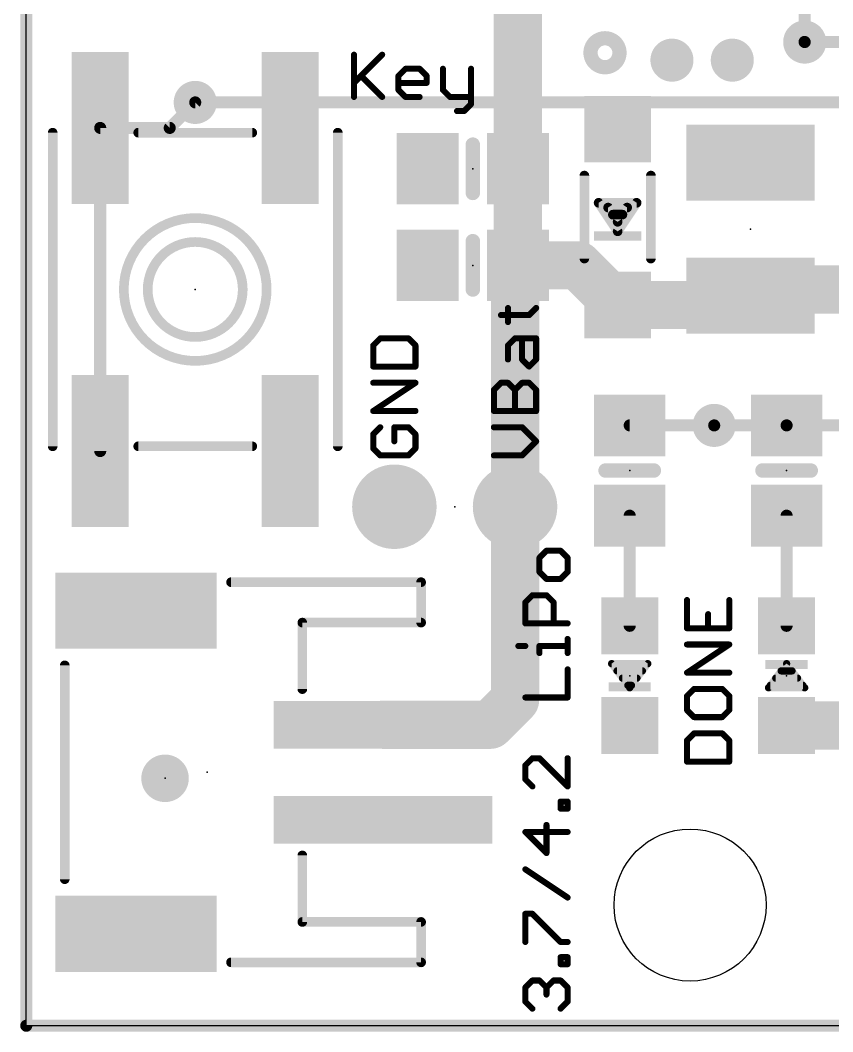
# Model space of a CAD drawing. Extents: x -0.1 to 68.7, y -0.1 to 53.5.
# Drawn here: x -0.13 to 16.97, y -0.13 to 21.16 of the extents above; entities that cross this region are included whole.
import ezdxf

# ---------------------------------------------------------------- set-up
doc = ezdxf.new("R2010")
doc.units = 0
for name, color, linetype in [('1', 12, 'CONTINUOUS'), ('16', 132, 'CONTINUOUS'), ('17', 110, 'CONTINUOUS'), ('18', 110, 'CONTINUOUS'), ('20', 53, 'CONTINUOUS'), ('21', 40, 'CONTINUOUS'), ('23', 53, 'CONTINUOUS')]:
    doc.layers.add(name, color=color, linetype=linetype)

# ---------------------------------------------------------------- blocks, each defined once
blk = doc.blocks.new('RECT')
blk.add_solid([(-0.5, -0.5), (0.5, -0.5), (-0.5, 0.5), (0.5, 0.5)])
blk = doc.blocks.new('PIE')
at = {"const_width": 0.5}
blk.add_lwpolyline([(0, -0.25, 1), (0, 0.25, 1), (0, -0.25)], format="xyb", dxfattribs=at)
blk = doc.blocks.new('ROUNDP')
at = {"const_width": 0.5}
blk.add_lwpolyline([(0, -0.25, 1), (0, 0.25, 1), (0, -0.25)], format="xyb", dxfattribs=at)
blk = doc.blocks.new('ROUNDV')
at = {"const_width": 0.5}
blk.add_lwpolyline([(0, -0.25, 1), (0, 0.25, 1), (0, -0.25)], format="xyb", dxfattribs=at)

msp = doc.modelspace()

# ---------------------------------------------------------------- linework, layer by layer
at = {"layer": '1'}
for points, const_width in [([(0, 0), (0, 53.34)], 0.254), ([(10.348, 18.034), (10.348, 22.194)], 1.016), ([(16.38, 22.126), (16.38, 20.704)], 0.254), ([(16.38, 20.704), (16.383, 20.701)], 0.254), ([(3.019, 18.894), (3.556, 19.431)], 0.254), ([(1.556, 12.094), (1.556, 18.894)], 0.254), ([(1.556, 18.894), (3.019, 18.894)], 0.254), ([(10.348, 16.002), (10.348, 18.034)], 1.016), ([(10.287, 15.941), (10.348, 16.002)], 1.016), ([(10.287, 10.922), (10.287, 15.941)], 1.016), ([(10.348, 16.002), (11.612, 16.002)], 1.016), ([(11.612, 16.002), (12.446, 15.168)], 1.016), ([(15.37, 15.494), (15.24, 15.364)], 1.016), ([(17.78, 15.494), (15.37, 15.494)], 1.016), ([(15.044, 15.168), (15.24, 15.364)], 1.016), ([(12.446, 15.168), (15.044, 15.168)], 1.016), ([(12.7, 12.634), (14.478, 12.634)], 0.254), ([(14.478, 12.634), (16.002, 12.634)], 0.254), ([(10.287, 6.858), (10.287, 10.922)], 1.016), ([(12.7, 10.734), (12.7, 8.416)], 0.254), ([(16.002, 10.734), (16.002, 8.416)], 0.254), ([(9.763, 6.334), (10.287, 6.858)], 1.016), ([(7.51, 6.334), (9.763, 6.334)], 1.016), ([(16.002, 6.316), (17.619, 6.316)], 1.016), ([(66.04, 0), (0, 0)], 0.254)]:
    msp.add_lwpolyline(points, dxfattribs=dict(at, const_width=const_width))
for points, const_width in [([(16.4249, 20.7489, 1), (16.3351, 20.6591)], 0.127), ([(16.3165, 20.704, 1), (16.4435, 20.704)], 0.127), ([(16.3381, 20.6561, 1), (16.4279, 20.7459)], 0.127), ([(3.6009, 19.3861, 1), (3.5111, 19.4759)], 0.127), ([(1.6195, 18.894, 1), (1.4925, 18.894)], 0.127), ([(1.556, 18.9575, 1), (1.556, 18.8305)], 0.127), ([(2.9741, 18.9389, 1), (3.0639, 18.8491)], 0.127), ([(3.019, 18.8305, 1), (3.019, 18.9575)], 0.127), ([(10.602, 18.034, 1), (10.094, 18.034)], 0.508), ([(10.094, 18.034, 1), (10.602, 18.034)], 0.508), ([(10.541, 15.941, 1), (10.033, 15.941)], 0.508), ([(10.348, 16.256, 1), (10.348, 15.748)], 0.508), ([(10.5276, 15.8224, 1), (10.1684, 16.1816)], 0.508), ([(11.7916, 16.1816, 1), (11.4324, 15.8224)], 0.508), ([(11.612, 15.748, 1), (11.612, 16.256)], 0.508), ([(10.1074, 16.1206, 1), (10.4666, 15.7614)], 0.508), ([(10.094, 16.002, 1), (10.602, 16.002)], 0.508), ([(15.37, 15.748, 1), (15.37, 15.24)], 0.508), ([(15.5496, 15.3144, 1), (15.1904, 15.6736)], 0.508), ([(15.0604, 15.5436, 1), (15.4196, 15.1844)], 0.508), ([(15.4196, 15.1844, 1), (15.0604, 15.5436)], 0.508), ([(12.446, 15.422, 1), (12.446, 14.914)], 0.508), ([(12.2664, 14.9884, 1), (12.6256, 15.3476)], 0.508), ([(14.8644, 15.3476, 1), (15.2236, 14.9884)], 0.508), ([(15.044, 14.914, 1), (15.044, 15.422)], 0.508), ([(12.7, 12.6975, 1), (12.7, 12.5705)], 0.127), ([(14.478, 12.6975, 1), (14.478, 12.5705)], 0.127), ([(14.478, 12.5705, 1), (14.478, 12.6975)], 0.127), ([(16.002, 12.5705, 1), (16.002, 12.6975)], 0.127), ([(1.4925, 12.094, 1), (1.6195, 12.094)], 0.127), ([(10.541, 10.922, 1), (10.033, 10.922)], 0.508), ([(10.033, 10.922, 1), (10.541, 10.922)], 0.508), ([(12.7635, 10.734, 1), (12.6365, 10.734)], 0.127), ([(16.0655, 10.734, 1), (15.9385, 10.734)], 0.127), ([(12.6365, 8.416, 1), (12.7635, 8.416)], 0.127), ([(15.9385, 8.416, 1), (16.0655, 8.416)], 0.127), ([(10.4666, 6.6784, 1), (10.1074, 7.0376)], 0.508), ([(10.033, 6.858, 1), (10.541, 6.858)], 0.508), ([(7.51, 6.588, 1), (7.51, 6.08)], 0.508), ([(9.763, 6.08, 1), (9.763, 6.588)], 0.508), ([(16.002, 6.57, 1), (16.002, 6.062)], 0.508), ([(9.5834, 6.5136, 1), (9.9426, 6.1544)], 0.508), ([(0, 0.0635, 1), (0, -0.0635)], 0.127), ([(-0.0635, 0, 1), (0.0635, 0)], 0.127)]:
    msp.add_lwpolyline(points, format="xyb", dxfattribs=dict(at, const_width=const_width))
at = {"layer": '16', "const_width": 0.254}
for points in [[(0, 0), (0, 53.34)], [(16.383, 20.701), (20.32, 20.701)], [(3.556, 19.431), (19.812, 19.431)], [(16.002, 12.634), (14.478, 12.634)], [(16.002, 12.634), (19.238, 12.634)], [(66.04, 0), (0, 0)]]:
    msp.add_lwpolyline(points, dxfattribs=at)
at = {"layer": '16', "const_width": 0.127}
for points in [[(16.383, 20.7645, 1), (16.383, 20.6375)], [(3.556, 19.4945, 1), (3.556, 19.3675)], [(14.478, 12.6975, 1), (14.478, 12.5705)], [(16.002, 12.6975, 1), (16.002, 12.5705)], [(16.002, 12.5705, 1), (16.002, 12.6975)], [(0, 0.0635, 1), (0, -0.0635)], [(-0.0635, 0, 1), (0.0635, 0)]]:
    msp.add_lwpolyline(points, format="xyb", dxfattribs=at)
at = {"layer": '20'}
for p, q in [((0, 0), (0, 44.45)), ((66.04, 0), (0, 0))]:
    msp.add_line(p, q, dxfattribs=at)
msp.add_circle((13.97, 2.54), 1.6, dxfattribs=at)
at = {"layer": '21'}
for points, const_width in [([(12.18, 20.326, 1), (12.18, 20.626, 1), (12.18, 20.326)], 0.6096), ([(6.9292, 20.4353, 1), (6.8658, 20.4353)], 0.0635), ([(7.5131, 20.4128, 1), (7.4682, 20.4577)], 0.0635), ([(7.0682, 20.0128, 1), (7.0233, 19.9679)], 0.0635), ([(7.8648, 19.9904, 1), (7.8013, 19.9904)], 0.0635), ([(7.8106, 20.0128, 1), (7.8555, 19.9679)], 0.0635), ([(7.9813, 20.1704, 1), (7.9813, 20.1069)], 0.0635), ([(8.0038, 20.1162, 1), (7.9589, 20.1611)], 0.0635), ([(8.3003, 20.1611, 1), (8.2554, 20.1162)], 0.0635), ([(8.2779, 20.1069, 1), (8.2779, 20.1704)], 0.0635), ([(8.4579, 19.9904, 1), (8.3944, 19.9904)], 0.0635), ([(8.4037, 19.9679, 1), (8.4486, 20.0128)], 0.0635), ([(8.8003, 20.1387, 1), (8.7368, 20.1387)], 0.0635), ([(9.3935, 20.1387, 1), (9.33, 20.1387)], 0.0635), ([(6.875, 19.8645, 1), (6.92, 19.8196)], 0.0635), ([(7.833, 19.8738, 1), (7.833, 19.8103)], 0.0635), ([(8.3944, 19.8421, 1), (8.4579, 19.8421)], 0.0635), ([(8.4262, 19.8103, 1), (8.4262, 19.8738)], 0.0635), ([(7.4682, 19.523, 1), (7.5131, 19.568)], 0.0635), ([(7.8555, 19.7162, 1), (7.8106, 19.6713)], 0.0635), ([(7.8013, 19.6938, 1), (7.8648, 19.6938)], 0.0635), ([(7.9813, 19.5772, 1), (7.9813, 19.5138)], 0.0635), ([(7.9589, 19.523, 1), (8.0038, 19.568)], 0.0635), ([(8.2779, 19.5138, 1), (8.2779, 19.5772)], 0.0635), ([(8.791, 19.7162, 1), (8.7461, 19.6713)], 0.0635), ([(8.7368, 19.6938, 1), (8.8003, 19.6938)], 0.0635), ([(8.9168, 19.5772, 1), (8.9168, 19.5138)], 0.0635), ([(8.8944, 19.523, 1), (8.9393, 19.568)], 0.0635), ([(9.3617, 19.5138, 1), (9.3617, 19.5772)], 0.0635), ([(6.8658, 19.5455, 1), (6.9292, 19.5455)], 0.0635), ([(9.33, 19.3972, 1), (9.3935, 19.3972)], 0.0635), ([(9.3842, 19.3748, 1), (9.3393, 19.4197)], 0.0635), ([(9.0651, 19.2807, 1), (9.0651, 19.2172)], 0.0635), ([(9.191, 19.2714, 1), (9.2359, 19.2265)], 0.0635), ([(9.2134, 19.2172, 1), (9.2134, 19.2807)], 0.0635), ([(0.6068, 18.794, 1), (0.5052, 18.794)], 0.1016), ([(2.356, 18.8448, 1), (2.356, 18.7432)], 0.1016), ([(4.756, 18.7432, 1), (4.756, 18.8448)], 0.1016), ([(6.6068, 18.794, 1), (6.5052, 18.794)], 0.1016), ([(9.4742, 18.542, 1), (9.3218, 18.542)], 0.1524), ([(11.7968, 17.891, 1), (11.6952, 17.891)], 0.1016), ([(13.1968, 17.891, 1), (13.0952, 17.891)], 0.1016), ([(9.3218, 17.526, 1), (9.4742, 17.526)], 0.1524), ([(12.0883, 17.3462, 1), (12.0037, 17.2898)], 0.1016), ([(12.046, 17.3688, 1), (12.046, 17.2672)], 0.1016), ([(12.2883, 17.2462, 1), (12.2037, 17.1898)], 0.1016), ([(12.246, 17.2688, 1), (12.246, 17.1672)], 0.1016), ([(12.6883, 17.1898, 1), (12.6037, 17.2462)], 0.1016), ([(12.646, 17.1672, 1), (12.646, 17.2688)], 0.1016), ([(12.8883, 17.2898, 1), (12.8037, 17.3462)], 0.1016), ([(12.846, 17.2672, 1), (12.846, 17.3688)], 0.1016), ([(3.556, 13.9907, 1), (3.556, 16.9973, 1), (3.556, 13.9907)], 0.2032), ([(12.3455, 17.1196, 1), (12.3455, 17.018)], 0.1016), ([(12.5465, 17.018, 1), (12.5465, 17.1196)], 0.1016), ([(12.4037, 16.9462, 1), (12.4883, 16.8898)], 0.1016), ([(12.4037, 16.8898, 1), (12.4883, 16.9462)], 0.1016), ([(9.4742, 16.51, 1), (9.3218, 16.51)], 0.1524), ([(12.4037, 16.7462, 1), (12.4883, 16.6898)], 0.1016), ([(12.4037, 16.6898, 1), (12.4883, 16.7462)], 0.1016), ([(3.556, 14.494, 1), (3.556, 16.494, 1), (3.556, 14.494)], 0.2032), ([(11.6952, 16.145, 1), (11.7968, 16.145)], 0.1016), ([(13.0952, 16.145, 1), (13.1968, 16.145)], 0.1016), ([(9.3218, 15.494, 1), (9.4742, 15.494)], 0.1524), ([(10.1701, 15.1046, 1), (10.1066, 15.1046)], 0.0635), ([(10.754, 15.0822, 1), (10.709, 15.1271)], 0.0635), ([(9.99, 14.9881, 1), (9.99, 14.9246)], 0.0635), ([(10.5608, 14.9788, 1), (10.6057, 14.9339)], 0.0635), ([(10.5832, 14.9246, 1), (10.5832, 14.9881)], 0.0635), ([(10.1066, 14.8081, 1), (10.1701, 14.8081)], 0.0635), ([(7.45, 14.4975, 1), (7.45, 14.434)], 0.0635), ([(7.4725, 14.4433, 1), (7.4276, 14.4882)], 0.0635), ([(8.0657, 14.4882, 1), (8.0208, 14.4433)], 0.0635), ([(8.0432, 14.434, 1), (8.0432, 14.4975)], 0.0635), ([(10.2866, 14.4975, 1), (10.2866, 14.434)], 0.0635), ([(10.3091, 14.4433, 1), (10.2642, 14.4882)], 0.0635), ([(10.4667, 14.4657, 1), (10.4032, 14.4657)], 0.0635), ([(10.7633, 14.4657, 1), (10.6997, 14.4657)], 0.0635), ([(10.7315, 14.434, 1), (10.7315, 14.4975)], 0.0635), ([(7.3335, 14.3174, 1), (7.27, 14.3174)], 0.0635), ([(7.2793, 14.3399, 1), (7.3242, 14.295)], 0.0635), ([(8.2233, 14.3174, 1), (8.1597, 14.3174)], 0.0635), ([(8.169, 14.295, 1), (8.214, 14.3399)], 0.0635), ([(10.1701, 14.3174, 1), (10.1066, 14.3174)], 0.0635), ([(10.1159, 14.3399, 1), (10.1608, 14.295)], 0.0635), ([(10.1066, 14.0208, 1), (10.1701, 14.0208)], 0.0635), ([(10.4574, 14.0433, 1), (10.4125, 13.9984)], 0.0635), ([(10.4032, 14.0208, 1), (10.4667, 14.0208)], 0.0635), ([(10.6997, 14.0208, 1), (10.7633, 14.0208)], 0.0635), ([(10.754, 13.9984, 1), (10.709, 14.0433)], 0.0635), ([(7.3017, 13.9043, 1), (7.3017, 13.8408)], 0.0635), ([(7.27, 13.8725, 1), (7.3335, 13.8725)], 0.0635), ([(8.1597, 13.8725, 1), (8.2233, 13.8725)], 0.0635), ([(8.1915, 13.8408, 1), (8.1915, 13.9043)], 0.0635), ([(10.5608, 13.895, 1), (10.6057, 13.8501)], 0.0635), ([(10.5608, 13.8501, 1), (10.6057, 13.895)], 0.0635), ([(7.3017, 13.5619, 1), (7.3017, 13.4984)], 0.0635), ([(8.2091, 13.5038, 1), (8.1739, 13.5566)], 0.0635), ([(8.1915, 13.4984, 1), (8.1915, 13.5619)], 0.0635), ([(9.8735, 13.3819, 1), (9.81, 13.3819)], 0.0635), ([(9.8193, 13.4043, 1), (9.8642, 13.3594)], 0.0635), ([(9.99, 13.5619, 1), (9.99, 13.4984)], 0.0635), ([(10.0125, 13.5077, 1), (9.9676, 13.5526)], 0.0635), ([(10.1608, 13.5526, 1), (10.1159, 13.5077)], 0.0635), ([(10.1383, 13.4984, 1), (10.1383, 13.5619)], 0.0635), ([(10.3184, 13.3819, 1), (10.2549, 13.3819)], 0.0635), ([(10.2642, 13.4043, 1), (10.3091, 13.3594)], 0.0635), ([(10.2642, 13.3594, 1), (10.3091, 13.4043)], 0.0635), ([(10.4349, 13.5619, 1), (10.4349, 13.4984)], 0.0635), ([(10.4574, 13.5077, 1), (10.4125, 13.5526)], 0.0635), ([(10.6057, 13.5526, 1), (10.5608, 13.5077)], 0.0635), ([(10.5832, 13.4984, 1), (10.5832, 13.5619)], 0.0635), ([(10.7633, 13.3819, 1), (10.6997, 13.3819)], 0.0635), ([(10.709, 13.3594, 1), (10.754, 13.4043)], 0.0635), ([(7.3017, 12.9688, 1), (7.3017, 12.9053)], 0.0635), ([(7.2841, 12.9634, 1), (7.3194, 12.9106)], 0.0635), ([(8.1915, 12.9053, 1), (8.1915, 12.9688)], 0.0635), ([(9.8417, 12.9688, 1), (9.8417, 12.9053)], 0.0635), ([(10.7315, 12.9053, 1), (10.7315, 12.9688)], 0.0635), ([(9.81, 12.937, 1), (9.8735, 12.937)], 0.0635), ([(10.2549, 12.937, 1), (10.3184, 12.937)], 0.0635), ([(10.6997, 12.937, 1), (10.7633, 12.937)], 0.0635), ([(7.4725, 12.5722, 1), (7.4276, 12.6171)], 0.0635), ([(7.7466, 12.6264, 1), (7.7466, 12.5629)], 0.0635), ([(7.7784, 12.5947, 1), (7.7149, 12.5947)], 0.0635), ([(8.0657, 12.6171, 1), (8.0208, 12.5722)], 0.0635), ([(8.0432, 12.5629, 1), (8.0432, 12.6264)], 0.0635), ([(9.8417, 12.6264, 1), (9.8417, 12.5629)], 0.0635), ([(10.4574, 12.6171, 1), (10.4125, 12.5722)], 0.0635), ([(10.4349, 12.5629, 1), (10.4349, 12.6264)], 0.0635), ([(7.3335, 12.4464, 1), (7.27, 12.4464)], 0.0635), ([(7.2793, 12.4688, 1), (7.3242, 12.4239)], 0.0635), ([(8.2233, 12.4464, 1), (8.1597, 12.4464)], 0.0635), ([(8.169, 12.4239, 1), (8.214, 12.4688)], 0.0635), ([(10.754, 12.2756, 1), (10.709, 12.3205)], 0.0635), ([(10.709, 12.2756, 1), (10.754, 12.3205)], 0.0635), ([(0.5052, 12.194, 1), (0.6068, 12.194)], 0.1016), ([(2.356, 12.2448, 1), (2.356, 12.1432)], 0.1016), ([(4.756, 12.1432, 1), (4.756, 12.2448)], 0.1016), ([(6.5052, 12.194, 1), (6.6068, 12.194)], 0.1016), ([(7.27, 12.1498, 1), (7.3335, 12.1498)], 0.0635), ([(7.3242, 12.1722, 1), (7.2793, 12.1273)], 0.0635), ([(7.7149, 12.2981, 1), (7.7784, 12.2981)], 0.0635), ([(8.1597, 12.1498, 1), (8.2233, 12.1498)], 0.0635), ([(8.214, 12.1273, 1), (8.169, 12.1722)], 0.0635), ([(7.45, 12.0333, 1), (7.45, 11.9697)], 0.0635), ([(7.4276, 11.979, 1), (7.4725, 12.024)], 0.0635), ([(8.0208, 12.024, 1), (8.0657, 11.979)], 0.0635), ([(8.0432, 11.9697, 1), (8.0432, 12.0333)], 0.0635), ([(9.8417, 12.0333, 1), (9.8417, 11.9697)], 0.0635), ([(10.4125, 12.024, 1), (10.4574, 11.979)], 0.0635), ([(10.4349, 11.9697, 1), (10.4349, 12.0333)], 0.0635), ([(12.192, 11.7602, 1), (12.192, 11.6078)], 0.1524), ([(13.208, 11.6078, 1), (13.208, 11.7602)], 0.1524), ([(15.494, 11.7602, 1), (15.494, 11.6078)], 0.1524), ([(16.51, 11.6078, 1), (16.51, 11.7602)], 0.1524), ([(10.9486, 10.0273, 1), (10.9486, 9.9638)], 0.0635), ([(10.9711, 9.9731, 1), (10.9262, 10.018)], 0.0635), ([(11.2677, 10.018, 1), (11.2228, 9.9731)], 0.0635), ([(11.2452, 9.9638, 1), (11.2452, 10.0273)], 0.0635), ([(10.8321, 9.8473, 1), (10.7686, 9.8473)], 0.0635), ([(10.7779, 9.8697, 1), (10.8228, 9.8248)], 0.0635), ([(11.4253, 9.8473, 1), (11.3618, 9.8473)], 0.0635), ([(11.371, 9.8248, 1), (11.416, 9.8697)], 0.0635), ([(10.8228, 9.5732, 1), (10.7779, 9.5282)], 0.0635), ([(10.7686, 9.5507, 1), (10.8321, 9.5507)], 0.0635), ([(11.3618, 9.5507, 1), (11.4253, 9.5507)], 0.0635), ([(11.416, 9.5282, 1), (11.371, 9.5732)], 0.0635), ([(4.31, 9.3848, 1), (4.31, 9.2832)], 0.1016), ([(8.3608, 9.334, 1), (8.2592, 9.334)], 0.1016), ([(8.31, 9.2832, 1), (8.31, 9.3848)], 0.1016), ([(10.9486, 9.4342, 1), (10.9486, 9.3707)], 0.0635), ([(10.9262, 9.38, 1), (10.9711, 9.4249)], 0.0635), ([(11.2228, 9.4249, 1), (11.2677, 9.38)], 0.0635), ([(11.2452, 9.3707, 1), (11.2452, 9.4342)], 0.0635), ([(10.5355, 8.9118, 1), (10.472, 8.9118)], 0.0635), ([(10.4813, 8.9342, 1), (10.5262, 8.8893)], 0.0635), ([(10.652, 9.0918, 1), (10.652, 9.0283)], 0.0635), ([(10.6745, 9.0376, 1), (10.6296, 9.0825)], 0.0635), ([(10.9711, 9.0825, 1), (10.9262, 9.0376)], 0.0635), ([(10.9486, 9.0283, 1), (10.9486, 9.0918)], 0.0635), ([(11.1287, 8.9118, 1), (11.0652, 8.9118)], 0.0635), ([(11.0745, 8.8893, 1), (11.1194, 8.9342)], 0.0635), ([(13.9375, 8.9582, 1), (13.874, 8.9582)], 0.0635), ([(14.8273, 8.9582, 1), (14.7637, 8.9582)], 0.0635), ([(5.81, 8.5348, 1), (5.81, 8.4332)], 0.1016), ([(5.8608, 8.484, 1), (5.7592, 8.484)], 0.1016), ([(8.2592, 8.484, 1), (8.3608, 8.484)], 0.1016), ([(8.31, 8.4332, 1), (8.31, 8.5348)], 0.1016), ([(10.5037, 8.4986, 1), (10.5037, 8.4351)], 0.0635), ([(11.3935, 8.4351, 1), (11.3935, 8.4986)], 0.0635), ([(14.3824, 8.6616, 1), (14.3189, 8.6616)], 0.0635), ([(10.472, 8.4669, 1), (10.5355, 8.4669)], 0.0635), ([(11.0652, 8.4669, 1), (11.1287, 8.4669)], 0.0635), ([(13.9057, 8.3968, 1), (13.9057, 8.3333)], 0.0635), ([(13.874, 8.365, 1), (13.9375, 8.365)], 0.0635), ([(14.3189, 8.365, 1), (14.3824, 8.365)], 0.0635), ([(14.7637, 8.365, 1), (14.8273, 8.365)], 0.0635), ([(14.7955, 8.3333, 1), (14.7955, 8.3968)], 0.0635), ([(11.4253, 8.1398, 1), (11.3618, 8.1398)], 0.0635), ([(10.3554, 8.0233, 1), (10.3554, 7.9598)], 0.0635), ([(10.5037, 7.9598, 1), (10.5037, 8.0233)], 0.0635), ([(10.8003, 8.0233, 1), (10.8003, 7.9598)], 0.0635), ([(10.8321, 7.9915, 1), (10.7686, 7.9915)], 0.0635), ([(11.3935, 7.9598, 1), (11.3935, 8.0233)], 0.0635), ([(13.9057, 8.0544, 1), (13.9057, 7.9909)], 0.0635), ([(14.8131, 7.9963, 1), (14.7779, 8.0491)], 0.0635), ([(14.7955, 7.9909, 1), (14.7955, 8.0544)], 0.0635), ([(0.8608, 7.584, 1), (0.7592, 7.584)], 0.1016), ([(10.7686, 7.8432, 1), (10.8321, 7.8432)], 0.0635), ([(11.3618, 7.8432, 1), (11.4253, 7.8432)], 0.0635), ([(12.319, 7.6581, 1), (12.319, 7.5819)], 0.0762), ([(12.3495, 7.6429, 1), (12.2885, 7.5971)], 0.0762), ([(13.1115, 7.5971, 1), (13.0505, 7.6429)], 0.0762), ([(13.081, 7.5819, 1), (13.081, 7.6581)], 0.0762), ([(16.0325, 7.6429, 1), (15.9715, 7.5971)], 0.0762), ([(16.0325, 7.5971, 1), (15.9715, 7.6429)], 0.0762), ([(11.4253, 7.5009, 1), (11.3618, 7.5009)], 0.0635), ([(12.4333, 7.5057, 1), (12.4333, 7.4295)], 0.0762), ([(12.9667, 7.4295, 1), (12.9667, 7.5057)], 0.0762), ([(13.9057, 7.4612, 1), (13.9057, 7.3977)], 0.0635), ([(13.8881, 7.4559, 1), (13.9234, 7.4031)], 0.0635), ([(14.7955, 7.3977, 1), (14.7955, 7.4612)], 0.0635), ([(15.8877, 7.5057, 1), (15.8877, 7.4295)], 0.0762), ([(16.1163, 7.4295, 1), (16.1163, 7.5057)], 0.0762), ([(12.5476, 7.3533, 1), (12.5476, 7.2771)], 0.0762), ([(12.6619, 7.2009, 1), (12.6619, 7.1247)], 0.0762), ([(12.7381, 7.1247, 1), (12.7381, 7.2009)], 0.0762), ([(12.8524, 7.2771, 1), (12.8524, 7.3533)], 0.0762), ([(15.6591, 7.2009, 1), (15.6591, 7.1247)], 0.0762), ([(15.7734, 7.3533, 1), (15.7734, 7.2771)], 0.0762), ([(16.2306, 7.2771, 1), (16.2306, 7.3533)], 0.0762), ([(16.3449, 7.1247, 1), (16.3449, 7.2009)], 0.0762), ([(5.7592, 7.084, 1), (5.8608, 7.084)], 0.1016), ([(12.6695, 7.1349, 1), (12.7305, 7.0891)], 0.0762), ([(12.6695, 7.0891, 1), (12.7305, 7.1349)], 0.0762), ([(14.054, 7.1189, 1), (14.054, 7.0554)], 0.0635), ([(14.0765, 7.0647, 1), (14.0316, 7.1096)], 0.0635), ([(14.6697, 7.1096, 1), (14.6248, 7.0647)], 0.0635), ([(14.6472, 7.0554, 1), (14.6472, 7.1189)], 0.0635), ([(15.621, 7.1501, 1), (15.621, 7.0739)], 0.0762), ([(15.5905, 7.1349, 1), (15.6515, 7.0891)], 0.0762), ([(16.3525, 7.0891, 1), (16.4135, 7.1349)], 0.0762), ([(16.383, 7.0739, 1), (16.383, 7.1501)], 0.0762), ([(10.5037, 6.9394, 1), (10.5037, 6.8759)], 0.0635), ([(11.3618, 6.9077, 1), (11.4253, 6.9077)], 0.0635), ([(11.3935, 6.8759, 1), (11.3935, 6.9394)], 0.0635), ([(13.9375, 6.9389, 1), (13.874, 6.9389)], 0.0635), ([(13.8833, 6.9613, 1), (13.9282, 6.9164)], 0.0635), ([(14.8273, 6.9389, 1), (14.7637, 6.9389)], 0.0635), ([(14.773, 6.9164, 1), (14.818, 6.9613)], 0.0635), ([(13.9282, 6.6647, 1), (13.8833, 6.6198)], 0.0635), ([(13.874, 6.6423, 1), (13.9375, 6.6423)], 0.0635), ([(14.7637, 6.6423, 1), (14.8273, 6.6423)], 0.0635), ([(14.818, 6.6198, 1), (14.773, 6.6647)], 0.0635), ([(14.054, 6.5257, 1), (14.054, 6.4622)], 0.0635), ([(14.0316, 6.4715, 1), (14.0765, 6.5164)], 0.0635), ([(14.6248, 6.5164, 1), (14.6697, 6.4715)], 0.0635), ([(14.6472, 6.4622, 1), (14.6472, 6.5257)], 0.0635), ([(14.054, 6.1834, 1), (14.054, 6.1199)], 0.0635), ([(14.0765, 6.1292, 1), (14.0316, 6.1741)], 0.0635), ([(14.6697, 6.1741, 1), (14.6248, 6.1292)], 0.0635), ([(14.6472, 6.1199, 1), (14.6472, 6.1834)], 0.0635), ([(13.9375, 6.0033, 1), (13.874, 6.0033)], 0.0635), ([(13.8833, 6.0258, 1), (13.9282, 5.9809)], 0.0635), ([(14.8273, 6.0033, 1), (14.7637, 6.0033)], 0.0635), ([(14.773, 5.9809, 1), (14.818, 6.0258)], 0.0635), ([(10.5355, 5.4815, 1), (10.472, 5.4815)], 0.0635), ([(10.4813, 5.504, 1), (10.5262, 5.4591)], 0.0635), ([(10.652, 5.6616, 1), (10.652, 5.5981)], 0.0635), ([(10.6745, 5.6074, 1), (10.6296, 5.6523)], 0.0635), ([(10.8228, 5.6523, 1), (10.7779, 5.6074)], 0.0635), ([(10.8003, 5.5981, 1), (10.8003, 5.6616)], 0.0635), ([(11.4253, 5.6298, 1), (11.3618, 5.6298)], 0.0635), ([(13.9057, 5.5902, 1), (13.9057, 5.5267)], 0.0635), ([(13.874, 5.5585, 1), (13.9375, 5.5585)], 0.0635), ([(14.7637, 5.5585, 1), (14.8273, 5.5585)], 0.0635), ([(14.7955, 5.5267, 1), (14.7955, 5.5902)], 0.0635), ([(10.472, 5.1849, 1), (10.5355, 5.1849)], 0.0635), ([(10.5262, 5.2074, 1), (10.4813, 5.1625)], 0.0635), ([(10.6296, 5.0142, 1), (10.6745, 5.0591)], 0.0635), ([(11.3618, 5.0367, 1), (11.4253, 5.0367)], 0.0635), ([(11.371, 5.0142, 1), (11.416, 5.0591)], 0.0635), ([(11.277, 4.7172, 1), (11.2135, 4.7172)], 0.0635), ([(11.2452, 4.7489, 1), (11.2452, 4.6854)], 0.0635), ([(11.4253, 4.7172, 1), (11.3618, 4.7172)], 0.0635), ([(11.3935, 4.6854, 1), (11.3935, 4.7489)], 0.0635), ([(11.2452, 4.6006, 1), (11.2452, 4.5371)], 0.0635), ([(11.2135, 4.5689, 1), (11.277, 4.5689)], 0.0635), ([(11.3618, 4.5689, 1), (11.4253, 4.5689)], 0.0635), ([(11.3935, 4.5371, 1), (11.3935, 4.6006)], 0.0635), ([(10.9804, 4.2266, 1), (10.9169, 4.2266)], 0.0635), ([(10.5037, 4.11, 1), (10.5037, 4.0465)], 0.0635), ([(10.5262, 4.1007, 1), (10.4813, 4.0558)], 0.0635), ([(11.3935, 4.0465, 1), (11.3935, 4.11)], 0.0635), ([(5.8608, 3.584, 1), (5.7592, 3.584)], 0.1016), ([(10.9169, 3.6334, 1), (10.9804, 3.6334)], 0.0635), ([(10.9262, 3.6109, 1), (10.9711, 3.6558)], 0.0635), ([(10.5214, 3.3174, 1), (10.4861, 3.2646)], 0.0635), ([(0.7592, 3.084, 1), (0.8608, 3.084)], 0.1016), ([(11.3759, 2.6714, 1), (11.4111, 2.7243)], 0.0635), ([(10.5037, 2.3873, 1), (10.5037, 2.3238)], 0.0635), ([(10.5355, 2.3555, 1), (10.472, 2.3555)], 0.0635), ([(10.6745, 2.378, 1), (10.6296, 2.3331)], 0.0635), ([(10.652, 2.3238, 1), (10.652, 2.3873)], 0.0635), ([(5.81, 2.2348, 1), (5.81, 2.1332)], 0.1016), ([(5.7592, 2.184, 1), (5.8608, 2.184)], 0.1016), ([(8.3608, 2.184, 1), (8.2592, 2.184)], 0.1016), ([(8.31, 2.1332, 1), (8.31, 2.2348)], 0.1016), ([(10.472, 1.7623, 1), (10.5355, 1.7623)], 0.0635), ([(11.2452, 1.7941, 1), (11.2452, 1.7306)], 0.0635), ([(11.2228, 1.7399, 1), (11.2677, 1.7848)], 0.0635), ([(11.3935, 1.7306, 1), (11.3935, 1.7941)], 0.0635), ([(11.277, 1.4429, 1), (11.2135, 1.4429)], 0.0635), ([(11.2452, 1.4746, 1), (11.2452, 1.4111)], 0.0635), ([(11.4253, 1.4429, 1), (11.3618, 1.4429)], 0.0635), ([(11.3935, 1.4111, 1), (11.3935, 1.4746)], 0.0635), ([(4.31, 1.3848, 1), (4.31, 1.2832)], 0.1016), ([(8.2592, 1.334, 1), (8.3608, 1.334)], 0.1016), ([(8.31, 1.2832, 1), (8.31, 1.3848)], 0.1016), ([(11.2452, 1.3263, 1), (11.2452, 1.2628)], 0.0635), ([(11.2135, 1.2946, 1), (11.277, 1.2946)], 0.0635), ([(11.3618, 1.2946, 1), (11.4253, 1.2946)], 0.0635), ([(11.3935, 1.2628, 1), (11.3935, 1.3263)], 0.0635), ([(10.5355, 0.8039, 1), (10.472, 0.8039)], 0.0635), ([(10.4813, 0.8264, 1), (10.5262, 0.7815)], 0.0635), ([(10.652, 0.984, 1), (10.652, 0.9205)], 0.0635), ([(10.6745, 0.9298, 1), (10.6296, 0.9747)], 0.0635), ([(10.8228, 0.9747, 1), (10.7779, 0.9298)], 0.0635), ([(10.8003, 0.9205, 1), (10.8003, 0.984)], 0.0635), ([(10.9804, 0.8039, 1), (10.9169, 0.8039)], 0.0635), ([(10.9262, 0.8264, 1), (10.9711, 0.7815)], 0.0635), ([(10.9262, 0.7815, 1), (10.9711, 0.8264)], 0.0635), ([(11.0969, 0.984, 1), (11.0969, 0.9205)], 0.0635), ([(11.1194, 0.9298, 1), (11.0745, 0.9747)], 0.0635), ([(11.2677, 0.9747, 1), (11.2228, 0.9298)], 0.0635), ([(11.2452, 0.9205, 1), (11.2452, 0.984)], 0.0635), ([(11.4253, 0.8039, 1), (11.3618, 0.8039)], 0.0635), ([(11.371, 0.7815, 1), (11.416, 0.8264)], 0.0635), ([(10.9169, 0.6556, 1), (10.9804, 0.6556)], 0.0635), ([(10.472, 0.5074, 1), (10.5355, 0.5074)], 0.0635), ([(10.5262, 0.5298, 1), (10.4813, 0.4849)], 0.0635), ([(11.3618, 0.5074, 1), (11.4253, 0.5074)], 0.0635), ([(11.416, 0.4849, 1), (11.371, 0.5298)], 0.0635), ([(10.6296, 0.3366, 1), (10.6745, 0.3815)], 0.0635), ([(11.2228, 0.3815, 1), (11.2677, 0.3366)], 0.0635)]:
    msp.add_lwpolyline(points, format="xyb", dxfattribs=dict(at, const_width=const_width))
for points, const_width in [([(6.8975, 20.4353), (6.8975, 19.5455)], 0.127), ([(6.8975, 19.8421), (7.4907, 20.4353)], 0.127), ([(7.0458, 19.9904), (7.4907, 19.5455)], 0.127), ([(7.833, 19.9904), (7.9813, 20.1387)], 0.127), ([(7.833, 19.6938), (7.833, 19.9904)], 0.127), ([(7.9813, 20.1387), (8.2779, 20.1387)], 0.127), ([(8.2779, 20.1387), (8.4262, 19.9904)], 0.127), ([(8.4262, 19.9904), (8.4262, 19.8421)], 0.127), ([(8.7685, 20.1387), (8.7685, 19.6938)], 0.127), ([(9.3617, 20.1387), (9.3617, 19.3972)], 0.127), ([(8.4262, 19.8421), (7.833, 19.8421)], 0.127), ([(7.9813, 19.5455), (7.833, 19.6938)], 0.127), ([(8.2779, 19.5455), (7.9813, 19.5455)], 0.127), ([(8.7685, 19.6938), (8.9168, 19.5455)], 0.127), ([(8.9168, 19.5455), (9.3617, 19.5455)], 0.127), ([(9.3617, 19.3972), (9.2134, 19.2489)], 0.127), ([(9.2134, 19.2489), (9.0651, 19.2489)], 0.127), ([(0.556, 12.194), (0.556, 18.794)], 0.2032), ([(2.356, 18.794), (4.756, 18.794)], 0.2032), ([(6.556, 18.794), (6.556, 12.194)], 0.2032), ([(9.398, 17.526), (9.398, 18.542)], 0.3048), ([(11.746, 16.145), (11.746, 17.891)], 0.2032), ([(13.146, 17.891), (13.146, 16.145)], 0.2032), ([(12.446, 16.718), (12.046, 17.318)], 0.2032), ([(12.046, 17.318), (12.846, 17.318)], 0.2032), ([(12.446, 16.918), (12.246, 17.218)], 0.2032), ([(12.246, 17.218), (12.646, 17.218)], 0.2032), ([(12.846, 17.318), (12.446, 16.718)], 0.2032), ([(12.646, 17.218), (12.446, 16.918)], 0.2032), ([(12.3455, 17.0688), (12.5465, 17.0688)], 0.2032), ([(9.398, 15.494), (9.398, 16.51)], 0.3048), ([(10.1383, 14.8081), (10.1383, 15.1046)], 0.127), ([(10.5832, 14.9563), (10.7315, 15.1046)], 0.127), ([(9.99, 14.9563), (10.5832, 14.9563)], 0.127), ([(7.45, 14.4657), (7.3017, 14.3174)], 0.127), ([(8.0432, 14.4657), (7.45, 14.4657)], 0.127), ([(8.1915, 14.3174), (8.0432, 14.4657)], 0.127), ([(10.1383, 14.3174), (10.2866, 14.4657)], 0.127), ([(10.2866, 14.4657), (10.7315, 14.4657)], 0.127), ([(10.4349, 14.0208), (10.4349, 14.4657)], 0.127), ([(10.7315, 14.4657), (10.7315, 14.0208)], 0.127), ([(7.3017, 14.3174), (7.3017, 13.8725)], 0.127), ([(8.1915, 13.8725), (8.1915, 14.3174)], 0.127), ([(10.1383, 14.0208), (10.1383, 14.3174)], 0.127), ([(10.5832, 13.8725), (10.4349, 14.0208)], 0.127), ([(10.7315, 14.0208), (10.5832, 13.8725)], 0.127), ([(7.3017, 13.8725), (8.1915, 13.8725)], 0.127), ([(7.3017, 12.937), (8.1915, 13.5302)], 0.127), ([(8.1915, 13.5302), (7.3017, 13.5302)], 0.127), ([(9.8417, 13.3819), (9.99, 13.5302)], 0.127), ([(9.8417, 12.937), (9.8417, 13.3819)], 0.127), ([(9.99, 13.5302), (10.1383, 13.5302)], 0.127), ([(10.1383, 13.5302), (10.2866, 13.3819)], 0.127), ([(10.2866, 13.3819), (10.4349, 13.5302)], 0.127), ([(10.2866, 12.937), (10.2866, 13.3819)], 0.127), ([(10.4349, 13.5302), (10.5832, 13.5302)], 0.127), ([(10.5832, 13.5302), (10.7315, 13.3819)], 0.127), ([(10.7315, 13.3819), (10.7315, 12.937)], 0.127), ([(8.1915, 12.937), (7.3017, 12.937)], 0.127), ([(10.7315, 12.937), (9.8417, 12.937)], 0.127), ([(7.45, 12.5947), (7.3017, 12.4464)], 0.127), ([(8.0432, 12.5947), (7.7466, 12.5947)], 0.127), ([(7.7466, 12.5947), (7.7466, 12.2981)], 0.127), ([(8.1915, 12.4464), (8.0432, 12.5947)], 0.127), ([(10.4349, 12.5947), (9.8417, 12.5947)], 0.127), ([(10.7315, 12.2981), (10.4349, 12.5947)], 0.127), ([(7.3017, 12.4464), (7.3017, 12.1498)], 0.127), ([(8.1915, 12.1498), (8.1915, 12.4464)], 0.127), ([(10.4349, 12.0015), (10.7315, 12.2981)], 0.127), ([(4.756, 12.194), (2.356, 12.194)], 0.2032), ([(7.3017, 12.1498), (7.45, 12.0015)], 0.127), ([(8.0432, 12.0015), (8.1915, 12.1498)], 0.127), ([(7.45, 12.0015), (8.0432, 12.0015)], 0.127), ([(9.8417, 12.0015), (10.4349, 12.0015)], 0.127), ([(12.192, 11.684), (13.208, 11.684)], 0.3048), ([(15.494, 11.684), (16.51, 11.684)], 0.3048), ([(10.9486, 9.9956), (10.8003, 9.8473)], 0.127), ([(11.2452, 9.9956), (10.9486, 9.9956)], 0.127), ([(11.3935, 9.8473), (11.2452, 9.9956)], 0.127), ([(10.8003, 9.8473), (10.8003, 9.5507)], 0.127), ([(11.3935, 9.5507), (11.3935, 9.8473)], 0.127), ([(10.8003, 9.5507), (10.9486, 9.4024)], 0.127), ([(11.2452, 9.4024), (11.3935, 9.5507)], 0.127), ([(4.31, 9.334), (8.31, 9.334)], 0.2032), ([(8.31, 9.334), (8.31, 8.484)], 0.2032), ([(10.9486, 9.4024), (11.2452, 9.4024)], 0.127), ([(10.5037, 8.9118), (10.652, 9.0601)], 0.127), ([(10.5037, 8.4669), (10.5037, 8.9118)], 0.127), ([(10.652, 9.0601), (10.9486, 9.0601)], 0.127), ([(10.9486, 9.0601), (11.0969, 8.9118)], 0.127), ([(11.0969, 8.9118), (11.0969, 8.4669)], 0.127), ([(13.9057, 8.9582), (13.9057, 8.365)], 0.127), ([(14.7955, 8.365), (14.7955, 8.9582)], 0.127), ([(8.31, 8.484), (5.81, 8.484)], 0.2032), ([(5.81, 8.484), (5.81, 7.084)], 0.2032), ([(11.3935, 8.4669), (10.5037, 8.4669)], 0.127), ([(14.3506, 8.365), (14.3506, 8.6616)], 0.127), ([(13.9057, 8.365), (14.7955, 8.365)], 0.127), ([(11.3935, 7.8432), (11.3935, 8.1398)], 0.127), ([(10.3554, 7.9915), (10.5037, 7.9915)], 0.127), ([(10.8003, 7.8432), (10.8003, 7.9915)], 0.127), ([(10.8003, 7.9915), (11.3935, 7.9915)], 0.127), ([(13.9057, 7.4295), (14.7955, 8.0227)], 0.127), ([(14.7955, 8.0227), (13.9057, 8.0227)], 0.127), ([(0.81, 3.084), (0.81, 7.584)], 0.2032), ([(13.081, 7.62), (12.319, 7.62)], 0.1524), ([(12.319, 7.62), (12.7, 7.112)], 0.1524), ([(12.7, 7.112), (13.081, 7.62)], 0.1524), ([(16.002, 7.62), (15.621, 7.112)], 0.1524), ([(16.383, 7.112), (16.002, 7.62)], 0.1524), ([(11.3935, 6.9077), (11.3935, 7.5009)], 0.127), ([(12.4333, 7.4676), (12.9667, 7.4676)], 0.1524), ([(14.7955, 7.4295), (13.9057, 7.4295)], 0.127), ([(15.8877, 7.4676), (16.1163, 7.4676)], 0.1524), ([(12.5476, 7.3152), (12.8524, 7.3152)], 0.1524), ([(12.6619, 7.1628), (12.7381, 7.1628)], 0.1524), ([(15.6591, 7.1628), (16.3449, 7.1628)], 0.1524), ([(15.7734, 7.3152), (16.2306, 7.3152)], 0.1524), ([(14.054, 7.0872), (13.9057, 6.9389)], 0.127), ([(14.6472, 7.0872), (14.054, 7.0872)], 0.127), ([(14.7955, 6.9389), (14.6472, 7.0872)], 0.127), ([(15.621, 7.112), (16.383, 7.112)], 0.1524), ([(10.5037, 6.9077), (11.3935, 6.9077)], 0.127), ([(13.9057, 6.9389), (13.9057, 6.6423)], 0.127), ([(14.7955, 6.6423), (14.7955, 6.9389)], 0.127), ([(13.9057, 6.6423), (14.054, 6.494)], 0.127), ([(14.6472, 6.494), (14.7955, 6.6423)], 0.127), ([(14.054, 6.494), (14.6472, 6.494)], 0.127), ([(14.054, 6.1516), (13.9057, 6.0033)], 0.127), ([(14.6472, 6.1516), (14.054, 6.1516)], 0.127), ([(14.7955, 6.0033), (14.6472, 6.1516)], 0.127), ([(13.9057, 6.0033), (13.9057, 5.5585)], 0.127), ([(14.7955, 5.5585), (14.7955, 6.0033)], 0.127), ([(10.652, 5.6298), (10.5037, 5.4815)], 0.127), ([(10.5037, 5.4815), (10.5037, 5.1849)], 0.127), ([(10.8003, 5.6298), (10.652, 5.6298)], 0.127), ([(11.3935, 5.0367), (10.8003, 5.6298)], 0.127), ([(11.3935, 5.6298), (11.3935, 5.0367)], 0.127), ([(13.9057, 5.5585), (14.7955, 5.5585)], 0.127), ([(10.5037, 5.1849), (10.652, 5.0367)], 0.127), ([(11.2452, 4.5689), (11.2452, 4.7172)], 0.127), ([(11.2452, 4.7172), (11.3935, 4.7172)], 0.127), ([(11.3935, 4.7172), (11.3935, 4.5689)], 0.127), ([(11.3935, 4.5689), (11.2452, 4.5689)], 0.127), ([(10.9486, 3.6334), (10.9486, 4.2266)], 0.127), ([(11.3935, 4.0783), (10.5037, 4.0783)], 0.127), ([(10.5037, 4.0783), (10.9486, 3.6334)], 0.127), ([(5.81, 3.584), (5.81, 2.184)], 0.2032), ([(11.3935, 2.6979), (10.5037, 3.291)], 0.127), ([(10.5037, 1.7623), (10.5037, 2.3555)], 0.127), ([(10.5037, 2.3555), (10.652, 2.3555)], 0.127), ([(10.652, 2.3555), (11.2452, 1.7623)], 0.127), ([(5.81, 2.184), (8.31, 2.184)], 0.2032), ([(8.31, 2.184), (8.31, 1.334)], 0.2032), ([(11.2452, 1.7623), (11.3935, 1.7623)], 0.127), ([(11.2452, 1.2946), (11.2452, 1.4429)], 0.127), ([(11.2452, 1.4429), (11.3935, 1.4429)], 0.127), ([(11.3935, 1.4429), (11.3935, 1.2946)], 0.127), ([(8.31, 1.334), (4.31, 1.334)], 0.2032), ([(11.3935, 1.2946), (11.2452, 1.2946)], 0.127), ([(10.5037, 0.8039), (10.652, 0.9522)], 0.127), ([(10.5037, 0.5074), (10.5037, 0.8039)], 0.127), ([(10.652, 0.9522), (10.8003, 0.9522)], 0.127), ([(10.8003, 0.9522), (10.9486, 0.8039)], 0.127), ([(10.9486, 0.8039), (11.0969, 0.9522)], 0.127), ([(10.9486, 0.8039), (10.9486, 0.6556)], 0.127), ([(11.0969, 0.9522), (11.2452, 0.9522)], 0.127), ([(11.2452, 0.9522), (11.3935, 0.8039)], 0.127), ([(11.3935, 0.8039), (11.3935, 0.5074)], 0.127), ([(10.652, 0.3591), (10.5037, 0.5074)], 0.127), ([(11.3935, 0.5074), (11.2452, 0.3591)], 0.127)]:
    msp.add_lwpolyline(points, dxfattribs=dict(at, const_width=const_width))
at = {"layer": '23'}
for p in [(9.398, 18.034), (12.446, 17.018), (15.24, 16.764), (9.398, 16.002), (3.556, 15.494), (12.7, 11.684), (16.002, 11.684), (9.017, 10.922), (12.7, 7.366), (16.002, 7.366), (3.81, 5.334), (2.921, 5.207), (0, 0)]:
    msp.add_point(p, dxfattribs=at)

# ---------------------------------------------------------------- block references
at = {"layer": '1'}
for p, xscale, yscale, rotation in [((1.556, 18.894), 3.2, 1.2, 90), ((5.556, 18.894), 3.2, 1.2, 90), ((12.446, 18.868), 1.4, 1.4, 180), ((15.24, 18.164), 1.6, 2.7, 90), ((8.448, 18.034), 1.3, 1.5, 180), ((10.348, 18.034), 1.3, 1.5, 180), ((8.448, 16.002), 1.3, 1.5, 180), ((10.348, 16.002), 1.3, 1.5, 180), ((15.24, 15.364), 1.6, 2.7, 90), ((12.446, 15.168), 1.4, 1.4, 180), ((1.556, 12.094), 3.2, 1.2, 90), ((5.556, 12.094), 3.2, 1.2, 90), ((12.7, 12.634), 1.3, 1.5, 90), ((16.002, 12.634), 1.3, 1.5, 90), ((12.7, 10.734), 1.3, 1.5, 90), ((16.002, 10.734), 1.3, 1.5, 90), ((2.31, 8.734), 3.4, 1.6, 180), ((12.7, 8.416), 1.2, 1.2, 180), ((12.7, 6.316), 1.2, 1.2, 180), ((2.31, 1.934), 3.4, 1.6, 180)]:
    msp.add_blockref('RECT', p, dxfattribs=dict(at, xscale=xscale, yscale=yscale, rotation=rotation))
at = {"layer": '1', "xscale": 1.2, "yscale": 1.2}
for p in [(16.002, 8.416), (16.002, 6.316)]:
    msp.add_blockref('RECT', p, dxfattribs=at)
at = {"layer": '1', "yscale": 4.6, "rotation": 90}
for p in [(7.51, 6.334), (7.51, 4.334)]:
    msp.add_blockref('RECT', p, dxfattribs=at)
at = {"layer": '1'}
msp.add_blockref('PIE', (2.921, 5.207), dxfattribs=at)
at = {"layer": '17', "xscale": 1.778, "yscale": 1.778, "rotation": 90}
for p in [(7.747, 10.922), (7.747, 10.922), (10.287, 10.922), (10.287, 10.922)]:
    msp.add_blockref('ROUNDP', p, dxfattribs=at)
at = {"layer": '18', "xscale": 0.9064, "yscale": 0.9064}
for p in [(16.383, 20.701), (16.383, 20.701), (13.589, 20.32), (13.589, 20.32), (14.859, 20.32), (14.859, 20.32), (3.556, 19.431), (3.556, 19.431), (14.478, 12.634), (14.478, 12.634)]:
    msp.add_blockref('ROUNDV', p, dxfattribs=at)
at = {"layer": '21', "xscale": 0.2, "rotation": 90}
msp.add_blockref('RECT', (12.446, 16.618), dxfattribs=at)
at = {"layer": '21', "xscale": 0.889, "yscale": 0.1905}
msp.add_blockref('RECT', (16.002, 7.6018), dxfattribs=at)
at = {"layer": '21', "xscale": 0.889, "yscale": 0.1905, "rotation": 180}
msp.add_blockref('RECT', (12.7, 7.1303), dxfattribs=at)

doc.saveas('drawing.dxf')
